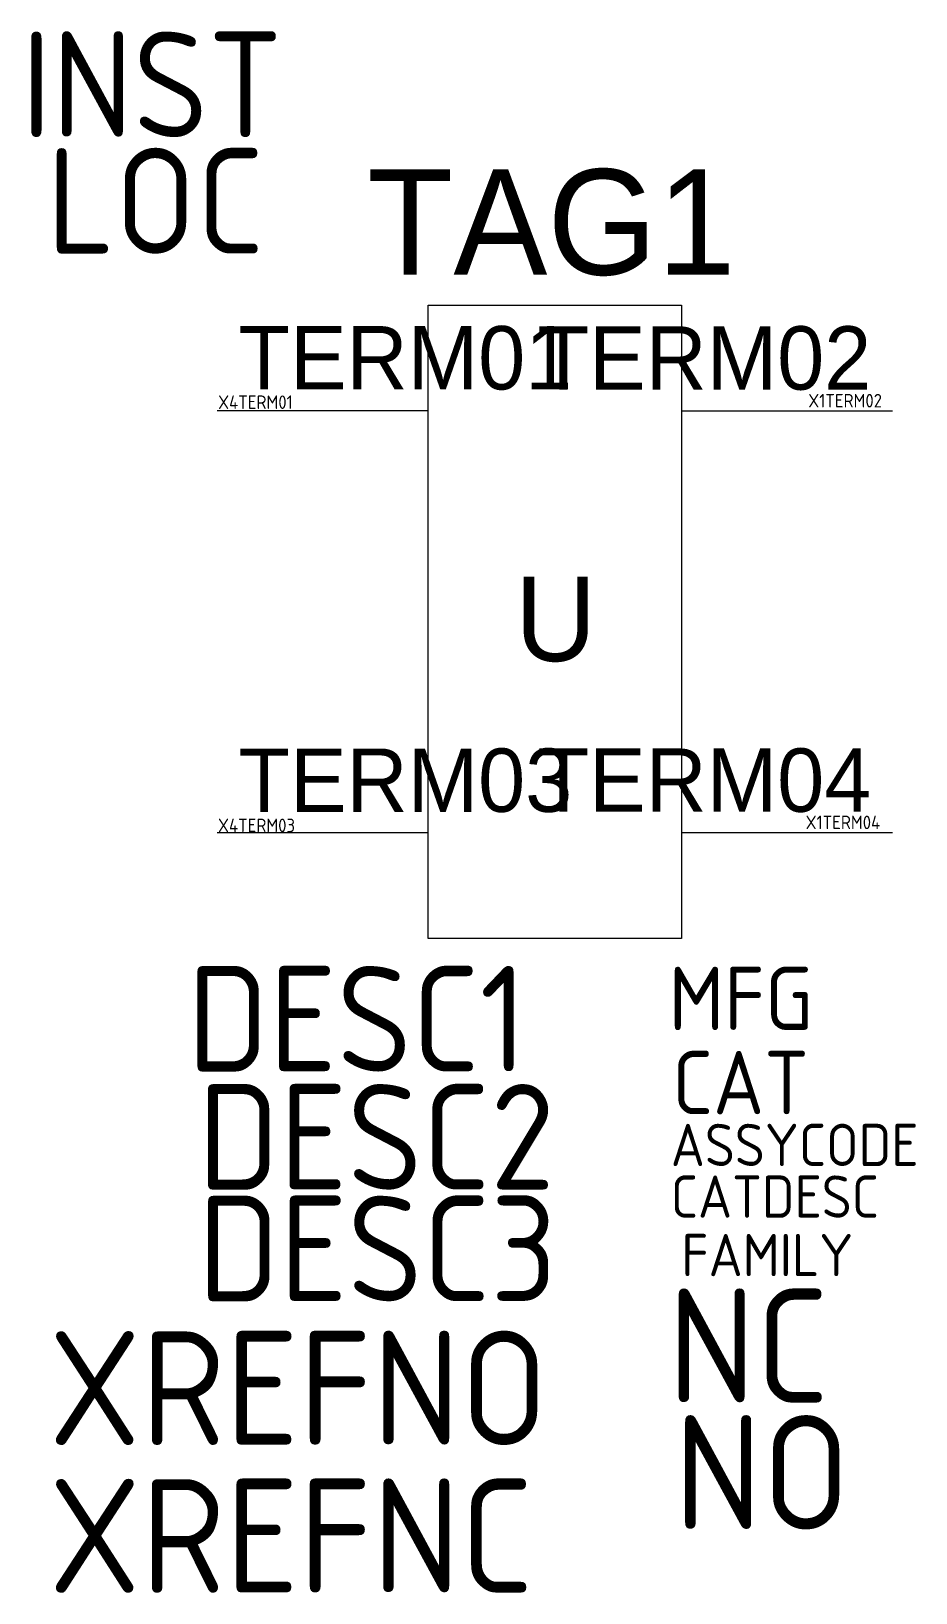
# Model space of a CAD drawing. Header units: millimetres. Extents: x -22.4 to -1.4, y -27.5 to 9.5.
import ezdxf
from ezdxf.enums import TextEntityAlignment as Align

# ---------------------------------------------------------------- set-up
doc = ezdxf.new("R2010")
doc.units = ezdxf.units.MM
doc.styles.add('WD_IEC', font='isocp2.shx', dxfattribs={"width": 0.9, "height": 4})

msp = doc.modelspace()

# ---------------------------------------------------------------- linework, layer by layer
for p, q in [((-13, 0.5), (-18, 0.5)), ((-7, 0.5), (-2, 0.5)), ((-13, -9.5), (-18, -9.5)), ((-2, -9.5), (-7, -9.5))]:
    msp.add_line(p, q)
msp.add_lwpolyline([(-7, 3), (-7, -12), (-13, -12), (-13, 3)], close=True)

# ---------------------------------------------------------------- texts
at = {"style": 'WD_IEC', "flags": 1}
for tag, text, height, p in [('INST', '', 2.5, (-16.453, 6.981)), ('LOC', '', 2.5, (-16.884, 4.22)), ('X1TERM02', '', 0.32, (-2.246, 0.577)), ('X1TERM04', '', 0.32, (-2.289, -9.412)), ('DESC1', '', 2.5, (-10.657, -15.153)), ('MFG', '', 1.5, (-3.876, -14.171)), ('CAT', '', 1.5, (-3.977, -16.164)), ('DESC2', '', 2.5, (-9.998, -17.95)), ('DESC3', '', 2.5, (-9.947, -20.595)), ('NC', 'NC', 2.7, (-3.5, -23)), ('NO', 'NO', 2.7, (-3, -26))]:
    msp.add_attdef(tag, text=text, height=height, dxfattribs=at).set_placement(p, align=Align.RIGHT)
for tag, p, s, height in [('TAG1', (-14.448, 3.72), 'K', 2.5), ('TERM01', (-17.5, 1.004), '1', 1.5), ('TERM03', (-17.501, -9.002), 'N', 1.5)]:
    msp.add_attdef(tag, p, s, height=height)
for tag, text, p in [('TERM02', '2', (-2.499, 0.999)), ('TERM04', 'N', (-2.499, -9))]:
    msp.add_attdef(tag, text=text, height=1.5).set_placement(p, align=Align.RIGHT)
for tag, p, s, height in [('X4TERM01', (-17.98, 0.542), '', 0.32), ('X4TERM03', (-17.983, -9.483), '', 0.32), ('ASSYCODE', (-7.252, -17.391), '', 1), ('CATDESC', (-7.252, -18.615), '', 1), ('FAMILY', (-7, -20), 'CR_ACKO', 1), ('XREFNO', (-22, -24), '', 2.7), ('XREFNC', (-22, -27.5), '', 2.7)]:
    msp.add_attdef(tag, p, s, height=height, dxfattribs=at)
msp.add_attdef('U', text='<U<', height=2).set_placement((-9.979, -5.431), align=Align.CENTER)

doc.saveas('drawing.dxf')
